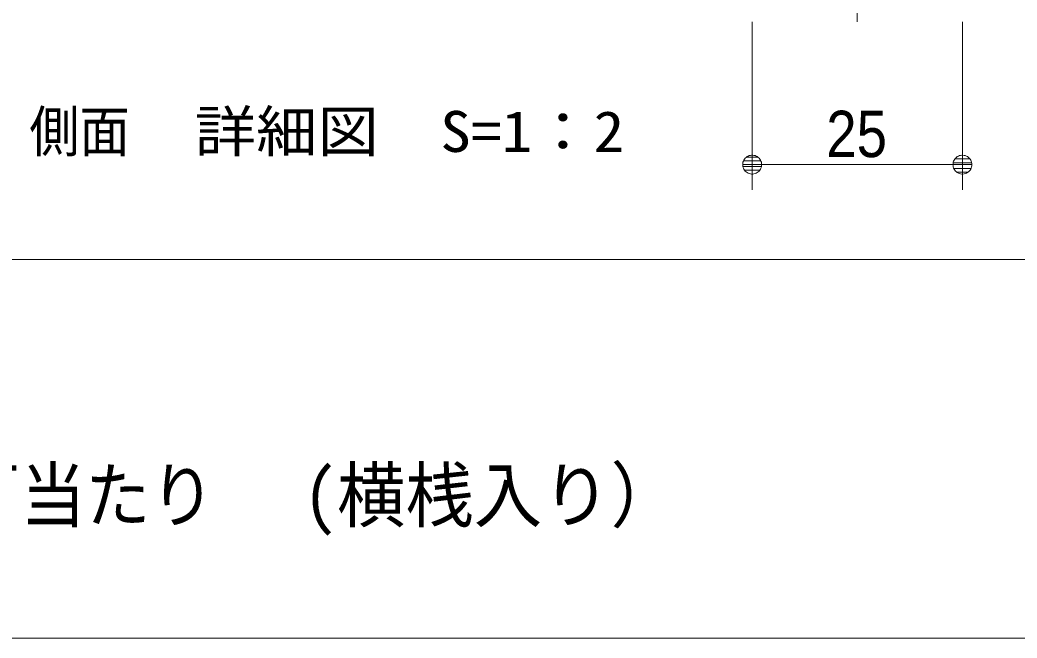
# Model space of a CAD drawing. Units: millimetres, scale not verified, with parts at other scales. Extents: x -4547 to 4547, y -2284 to 2284.
# Drawn here: x -2072 to -1479, y -2078 to -1710 of the extents above; entities that cross this region are included whole.
import ezdxf
from ezdxf.enums import TextEntityAlignment as Align

# ---------------------------------------------------------------- set-up
doc = ezdxf.new("R2010")
doc.units = ezdxf.units.MM
doc.header["$LTSCALE"] = 20
doc.linetypes.add('CHAIN1', pattern=[8, 5, -1, 1, -1])
for name, color, linetype, lineweight in [('0-0_3一般', 7, 'Continuous', 9), ('0-2_0', 7, 'Continuous', 9), ('0-3_2寸法-1', 7, 'Continuous', 9), ('0-4_2寸法-3', 7, 'Continuous', 9), ('0-5_1図面枠', 7, 'Continuous', 9)]:
    doc.layers.add(name, color=color, linetype=linetype, lineweight=lineweight)
doc.styles.add('ＭＳ ゴシック', font='')
doc.styles.add('ＭＳ Ｐゴシック', font='')
doc.styles.get('ＭＳ ゴシック').set_extended_font_data('MS Gothic')
doc.styles.get('ＭＳ Ｐゴシック').set_extended_font_data('MS PGothic')

# ---------------------------------------------------------------- blocks, each defined once
blk = doc.blocks.new('_Dot')
at = {"layer": '0-2_0'}
for p, q in [((-10, 0), (-20, 0)), ((9.78, 2), (-9.78, 2)), ((7.99, 6), (-7.99, 6)), ((9.16, -3.98), (-9.16, -3.98)), ((6, -7.98), (-6, -7.98))]:
    blk.add_line(p, q, dxfattribs=at)
for points in [[(10, 0), (9.92, 1.25), (9.69, 2.49), (9.3, 3.68), (8.76, 4.82), (8.09, 5.88), (7.29, 6.85), (6.37, 7.71), (5.36, 8.44), (4.26, 9.05), (3.09, 9.51), (1.87, 9.82), (0.63, 9.98), (-0.63, 9.98), (-1.87, 9.82), (-3.09, 9.51), (-4.26, 9.05), (-5.36, 8.44), (-6.37, 7.71), (-7.29, 6.85), (-8.09, 5.88), (-8.76, 4.82), (-9.3, 3.68), (-9.69, 2.49), (-9.92, 1.25), (-10, 0), (0, 0)], [(-10, 0), (-9.92, -1.25), (-9.69, -2.49), (-9.3, -3.68), (-8.76, -4.82), (-8.09, -5.88), (-7.29, -6.85), (-6.37, -7.71), (-5.36, -8.44), (-4.26, -9.05), (-3.09, -9.51), (-1.87, -9.82), (-0.63, -9.98), (0.63, -9.98), (1.87, -9.82), (3.09, -9.51), (4.26, -9.05), (5.36, -8.44), (6.37, -7.71), (7.29, -6.85), (8.09, -5.88), (8.76, -4.82), (9.3, -3.68), (9.69, -2.49), (9.92, -1.25), (10, 0), (0, 0)]]:
    blk.add_lwpolyline(points, close=True, dxfattribs=at)
blk = doc.blocks.new('グループ-92')
at = {"layer": '0-0_3一般', "linetype": 'CHAIN1'}
blk.add_line((-4670, -34220), (-4670, -30920.1), dxfattribs=at)
blk = doc.blocks.new('グループ-98')
at = {"layer": '0-0_3一般'}
blk.add_blockref('グループ-92', (0, 0), dxfattribs=at)
blk = doc.blocks.new('グループ-112')
at = {"layer": '0-5_1図面枠'}
blk.add_line((-60000, -37050), (60000, -37050), dxfattribs=at)
blk.add_lwpolyline([(-60000, 41550), (60000, 41550), (60000, -41550), (-60000, -41550)], close=True, dxfattribs=at)
blk = doc.blocks.new('図面枠')
at = {"layer": '0-5_1図面枠'}
blk.add_blockref('グループ-112', (0, 0), dxfattribs=at)

msp = doc.modelspace()

# ---------------------------------------------------------------- linework, layer by layer
at = {"layer": '0-3_2寸法-1'}
for p, q in [((-1636.63, -1711), (-1636.63, -1811)), ((-1511.63, -1711), (-1511.63, -1811)), ((-1522.88, -1796), (-1625.37, -1796))]:
    msp.add_line(p, q, dxfattribs=at)

# ---------------------------------------------------------------- block references
at = {"layer": '0-0_3一般', "xscale": 0.05, "yscale": 0.05}
msp.add_blockref('グループ-98', (-1340.62, 0), dxfattribs=at)
at = {"layer": '0-3_2寸法-1', "xscale": 0.5627563, "yscale": 0.5627563, "rotation": 180}
msp.add_blockref('_Dot', (-1636.63, -1796), dxfattribs=at)
at = {"layer": '0-3_2寸法-1', "xscale": 0.5627563, "yscale": 0.5627563}
msp.add_blockref('_Dot', (-1511.63, -1796), dxfattribs=at)
at = {"layer": '0-5_1図面枠', "xscale": 0.05, "yscale": 0.05}
msp.add_blockref('図面枠', (-1340.62, 0), dxfattribs=at)

# ---------------------------------------------------------------- texts
at = {"layer": '0-3_2寸法-1', "style": 'ＭＳ Ｐゴシック', "width": 0.9}
msp.add_text('25', height=27.57, dxfattribs=at).set_placement((-1592.57, -1799.79), align=Align.BOTTOM_LEFT)
at = {"layer": '0-4_2寸法-3', "style": 'ＭＳ ゴシック'}
for s, width, p in [('側面\u3000', 0.9, (-2066.43, -1795.75)), ('詳細図\u3000S=1：2', 1.1, (-1968.15, -1795.75))]:
    msp.add_text(s, height=24.34, dxfattribs=dict(at, width=width)).set_placement(p, align=Align.BOTTOM_LEFT)
at = {"layer": '0-5_1図面枠', "style": 'ＭＳ ゴシック'}
for s, width, p in [('クアドロスリム片開ドア（左勝手）フラット戸当たり', 0.9, (-2880.54, -2017.62)), (' (横桟入り）', 0.95, (-1924.04, -2017.62))]:
    msp.add_text(s, height=31.38, dxfattribs=dict(at, width=width)).set_placement(p, align=Align.BOTTOM_LEFT)

doc.saveas('drawing.dxf')
